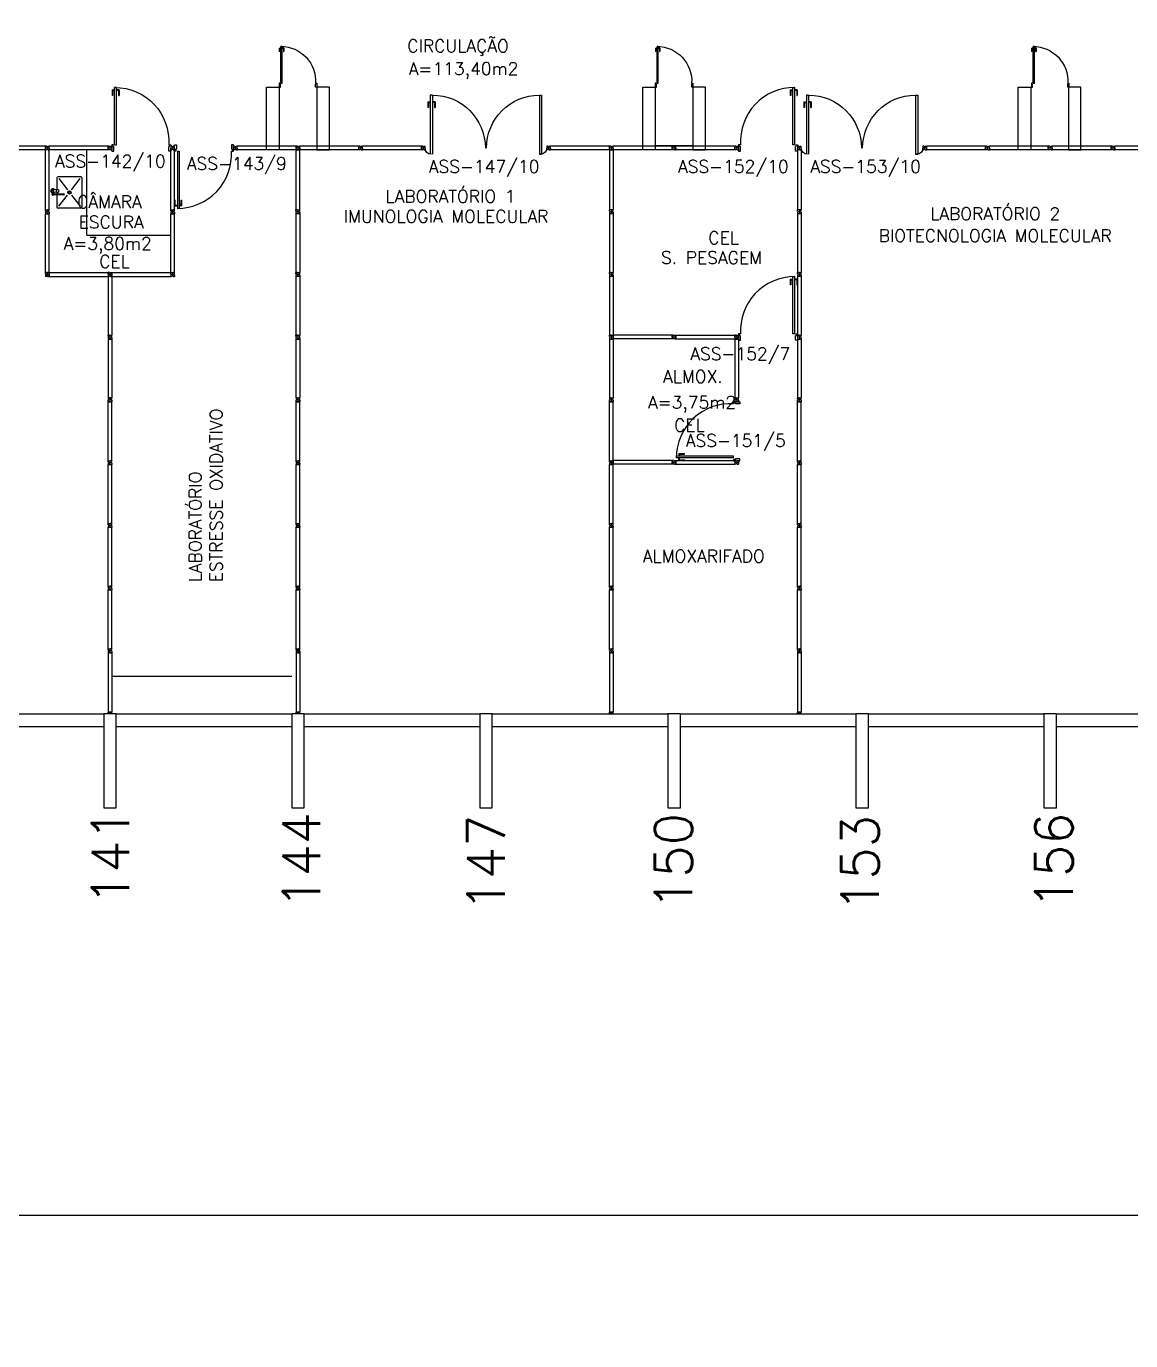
# Model space of a CAD drawing. Extents: x -248 to -11, y 347 to 447.
# Drawn here: x -94.5 to -76.88, y 351.06 to 372.03 of the extents above; entities that cross this region are included whole.
import ezdxf
from ezdxf.enums import TextEntityAlignment as Align

# ---------------------------------------------------------------- set-up
doc = ezdxf.new("R2010")
doc.units = 0
doc.header["$LTSCALE"] = 0.02
doc.header["$MEASUREMENT"] = 0
doc.header["$PDMODE"] = 99
doc.layers.get('0').update_dxf_attribs({"linetype": 'CONTINUOUS'})
doc.layers.get('DEFPOINTS').update_dxf_attribs({"linetype": 'CONTINUOUS'})
for name, color, linetype in [('ALV', 2, 'CONTINUOUS'), ('AREA', 2, 'CONTINUOUS'), ('BANC', 2, 'CONTINUOUS'), ('DIV', 2, 'CONTINUOUS'), ('EQUIP', 1, 'CONTINUOUS'), ('ESTR', 3, 'CONTINUOUS'), ('NOPILAR1', 2, 'CONTINUOUS'), ('TEXT_CENTRO_CUSTO', 1, 'CONTINUOUS'), ('TEXTO', 2, 'CONTINUOUS'), ('TEXTO-CENTRO-CUSTO', 2, 'CONTINUOUS'), ('TEXTO-ENDEREÇO', 2, 'CONTINUOUS')]:
    doc.layers.add(name, color=color, linetype=linetype)
doc.styles.add('1', font='romans.shx', dxfattribs={"height": 1.1})
doc.styles.add('NOPILAR', font='simplex.shx', dxfattribs={"height": 0.6})
doc.styles.add('UNB-100', font='simplex.shx', dxfattribs={"height": 0.2})
doc.styles.add('UNB-100-1', font='simplex.shx', dxfattribs={"height": 0.2})
doc.dimstyles.new('1-600', dxfattribs={"dimtxt": 1.1, "dimasz": 2.5, "dimexe": 2, "dimexo": 4, "dimgap": 0.2, "dimtad": 1, "dimdec": 0, "dimzin": 4, "dimdsep": 46, "dimlunit": 6, "dimtxsty": '1', "dimblk1": 'NONE', "dimblk2": 'NONE', "dimsah": 1, "dimcen": 0, "dimclrd": 2, "dimclre": 2, "dimclrt": 2, "dimadec": 0, "dimazin": 0, "dimtfac": 1, "dimtdec": 0, "dimtmove": 2, "dimatfit": 3, "dimldrblk": 'NONE', "dimfxl": 1, "dimtolj": 1, "dimtzin": 0, "dimarcsym": 0})

# ---------------------------------------------------------------- blocks, each defined once
blk = doc.blocks.new('PILAR-SSS')
blk.add_lwpolyline([(0.003, -72.467), (0.003, -73.967), (0.203, -73.967), (0.203, -72.467)], close=True)
blk = doc.blocks.new('PILINT-SSS')
for points in [[(0.2, 0), (0.2, -0.6), (0, -0.6), (0, 0)], [(0.8, 0), (0.8, -0.6), (1, -0.6), (1, 0)], [(0.2, -8.39), (0.2, -9.39), (0, -9.39), (0, -8.39)], [(0.8, -8.39), (0.8, -9.39), (1, -9.39), (1, -8.39)]]:
    blk.add_lwpolyline(points, close=True)
blk = doc.blocks.new('DIVMT-SSS')
for p, q in [((-0.03, 0.008), (-0.03, 0.03)), ((-0.006, 0.03), (-0.03, 0.03)), ((-0.03, 0.008), (-0.02, 0.008)), ((-0.02, -0.008), (-0.02, 0.008)), ((-0.006, 0.02), (-0.006, 0.03)), ((0.006, 0.02), (-0.006, 0.02)), ((-0.005, 0), (0.005, 0)), ((0.005, 0), (-0.005, 0)), ((0, 0.005), (0, -0.005)), ((0, -0.005), (0, 0.005)), ((0.006, 0.03), (0.03, 0.03)), ((0.006, 0.02), (0.006, 0.03)), ((0.03, 0.008), (0.02, 0.008)), ((0.02, -0.008), (0.02, 0.008)), ((0.03, 0.008), (0.03, 0.03)), ((-0.03, -0.008), (-0.03, -0.03)), ((-0.03, -0.008), (-0.02, -0.008)), ((-0.03, -0.03), (-0.03, -0.97)), ((-0.03, -0.03), (-0.009, -0.03)), ((0.03, -0.03), (-0.03, -0.03)), ((-0.03, -0.03), (-0.006, -0.03)), ((-0.009, -0.03), (-0.027, -0.03)), ((-0.006, -0.02), (-0.006, -0.03)), ((-0.006, -0.02), (0.006, -0.02)), ((-0.006, -0.02), (-0.006, -0.03)), ((0.006, -0.02), (-0.006, -0.02)), ((0.005, -0.03), (-0.005, -0.03)), ((0.006, -0.02), (0.006, -0.03)), ((0.006, -0.02), (0.006, -0.03)), ((0.03, -0.03), (0.006, -0.03)), ((0.03, -0.008), (0.02, -0.008)), ((0.03, -0.008), (0.03, -0.03)), ((0.03, -0.03), (0.03, -0.97)), ((0.03, -0.97), (-0.03, -0.97)), ((-0.006, -0.98), (-0.006, -0.97)), ((-0.006, -0.98), (0.006, -0.98)), ((0.006, -1.001), (-0.006, -1.001)), ((0.005, -0.97), (-0.005, -0.97)), ((0, -0.994), (0, -1.007)), ((0, -1.02), (0, -1.021)), ((0.006, -0.98), (0.006, -0.97))]:
    blk.add_line(p, q)
blk = doc.blocks.new('DIVINI-SSS')
for p, q in [((-0.02, 0), (-0.02, -0.008)), ((-0.02, 0), (0.001, 0)), ((-0.005, 0), (0.005, 0)), ((0, 0.005), (0, -0.005)), ((0.001, 0), (0.02, 0)), ((-0.03, -0.008), (-0.02, -0.008)), ((-0.03, -0.008), (-0.03, -0.028)), ((-0.03, -0.028), (-0.008, -0.028)), ((-0.03, -0.03), (0.03, -0.03)), ((-0.03, -0.975), (-0.03, -0.03)), ((-0.009, -0.03), (-0.027, -0.03)), ((-0.008, -0.019), (0.008, -0.019)), ((-0.008, -0.019), (-0.008, -0.028)), ((-0.006, -0.021), (-0.006, -0.03)), ((0.006, -0.021), (-0.006, -0.021)), ((-0.006, -0.023), (-0.006, -0.027)), ((-0.004, -0.021), (0.004, -0.021)), ((0.006, -0.021), (0.006, -0.03)), ((0.006, -0.023), (0.006, -0.027)), ((0.008, -0.019), (0.008, -0.028)), ((0.03, -0.028), (0.008, -0.028)), ((0.009, -0.03), (0.027, -0.03)), ((0.02, 0), (0.02, -0.008)), ((0.03, -0.008), (0.02, -0.008)), ((0.03, -0.008), (0.03, -0.028)), ((0.03, -0.975), (0.03, -0.03)), ((-0.03, -0.975), (0.03, -0.975)), ((-0.009, -0.975), (-0.027, -0.975)), ((-0.006, -0.985), (-0.006, -0.975)), ((0.006, -0.985), (-0.006, -0.985)), ((0.006, -1.01), (-0.006, -1.01)), ((0, -0.985), (0, -0.988)), ((0, -1.003), (0, -1.018)), ((0.006, -0.985), (0.006, -0.975)), ((0.03, -0.975), (0.009, -0.975)), ((0.009, -0.975), (0.027, -0.975))]:
    blk.add_line(p, q)
blk = doc.blocks.new('MTT-SSS')
for p, q in [((-0.008, 0.03), (-0.03, 0.03)), ((-0.03, 0.03), (-0.03, 0.006)), ((-0.0185, 0.006), (-0.03, 0.006)), ((-0.0185, -0.006), (-0.0185, 0.006)), ((-0.008, 0.03), (-0.008, 0.02)), ((-0.008, 0.02), (0.008, 0.02)), ((-0.0051, 0), (0.0051, 0)), ((0, -0.0051), (0, 0.0051)), ((0.008, 0.03), (0.03, 0.03)), ((0.008, 0.03), (0.008, 0.02)), ((0.0205, -0.006), (0.0205, 0.006)), ((0.0205, 0.006), (0.03, 0.006)), ((0.03, 0.006), (0.03, 0.03)), ((-0.03, -0.03), (-0.03, -0.006)), ((-0.0185, -0.006), (-0.03, -0.006)), ((-0.008, -0.03), (-0.03, -0.03)), ((-0.008, -0.02), (0.008, -0.02)), ((-0.008, -0.03), (-0.008, -0.02)), ((0.008, -0.03), (0.008, -0.02)), ((0.008, -0.03), (0.03, -0.03)), ((0.0205, -0.006), (0.03, -0.006)), ((0.03, -0.006), (0.03, -0.03))]:
    blk.add_line(p, q)
blk = doc.blocks.new('PDVDP-SSS')
for p, q in [((0.112, 0.84), (0.112, -0.1)), ((0.147, 0.84), (0.112, 0.84)), ((0.147, 0.84), (0.147, -0.1)), ((1.853, 0.84), (1.888, 0.84)), ((1.853, 0.84), (1.853, -0.1)), ((1.888, 0.84), (1.888, -0.1)), ((0.009, 0), (-0.009, 0)), ((0, -0.012), (0, 0.01)), ((0.147, -0.1), (0.112, -0.1))]:
    blk.add_line(p, q)
at = {"color": 1}
for centre, radius, start, end in [((0.148, -0.002), 0.843, 0, 90), ((1.853, -0.002), 0.843, 90, 180), ((0.131, 0), 0.101, 180, 270), ((1.87, 0), 0.101, 270, 0)]:
    blk.add_arc(centre, radius, start, end, dxfattribs=at)
blk = doc.blocks.new('PDV2D-SSS')
for p, q in [((-0.148, 0.925), (-0.108, 0.925)), ((-0.148, 0.925), (-0.148, 0.835)), ((-0.138, 0.915), (-0.108, 0.915)), ((-0.138, 0.915), (-0.138, 0.835)), ((-0.106, 0.965), (-0.076, 0.965)), ((-0.106, 0.05), (-0.106, 0.965)), ((-0.076, 0.05), (-0.076, 0.965)), ((-0.034, 0.925), (-0.074, 0.925)), ((-0.044, 0.915), (-0.074, 0.915)), ((-0.044, 0.915), (-0.044, 0.835)), ((-0.034, 0.925), (-0.034, 0.835)), ((-0.138, 0.835), (-0.148, 0.835)), ((-0.044, 0.835), (-0.034, 0.835)), ((-0.95, 0.05), (-0.97, 0.05)), ((-0.97, 0.05), (-0.97, 0.035)), ((-0.97, 0.035), (-0.97, -0.035)), ((-0.95, 0.02), (-0.95, 0.05)), ((-0.95, 0.02), (-0.94, 0.02)), ((-0.94, -0.05), (-0.94, 0.02)), ((-0.076, 0.05), (-0.106, 0.05)), ((-0.051, 0.02), (-0.061, 0.02)), ((-0.061, -0.05), (-0.061, 0.02)), ((-0.051, 0.05), (-0.031, 0.05)), ((-0.051, 0.02), (-0.051, 0.05)), ((-0.031, 0.05), (-0.031, -0.05)), ((-0.97, -0.035), (-0.97, -0.05)), ((-0.97, -0.05), (-0.94, -0.05)), ((-0.031, -0.05), (-0.061, -0.05))]:
    blk.add_line(p, q)
at = {"color": 1}
blk.add_arc((-0.076, 0.1), 0.865, 90, 183.3214, dxfattribs=at)
blk = doc.blocks.new('*D65')
at = {"color": 2, "linetype": 'ByBlock', "transparency": 16777216}
for p, q in [((-192.266, 355.563), (-192.266, 351.063)), ((-18.266, 355.563), (-18.266, 351.063)), ((-18.266, 353.063), (-192.266, 353.063))]:
    blk.add_line(p, q, dxfattribs=at)
at = {"layer": 'DEFPOINTS', "color": 0, "linetype": 'ByBlock', "transparency": 16777216}
for p in [(-192.266, 359.563), (-18.266, 359.563), (-192.266, 353.063)]:
    blk.add_point(p, dxfattribs=at)
at = {"color": 2, "linetype": 'ByBlock', "transparency": 16777216, "insert": (-105.266, 353.996), "char_height": 1.1, "attachment_point": 5, "style": '1'}
blk.add_mtext('\\A1;Biologia', dxfattribs=at)
blk = doc.blocks.new('_NONE')
at = {"color": 0, "linetype": 'ByBlock'}
blk.add_circle((0, 0), 0.25, dxfattribs=at)
blk = doc.blocks.new('INOXA1-P-SSS')
for p, q in [((0.12, 0.23), (0.12, 0.047)), ((0.22, 0.25), (0.14, 0.25)), ((0.15, 0.22), (0.287, 0.043)), ((0.5, 0.25), (0.22, 0.25)), ((0.353, 0.043), (0.49, 0.22)), ((0.52, 0.23), (0.52, -0.23)), ((0.043, 0.008), (0.043, -0.022)), ((0.062, 0.04), (0.071, 0.04)), ((0.131, 0.048), (0.076, 0.043)), ((0.131, -0.002), (0.076, 0.003)), ((0.22, -0.027), (0.054, -0.027)), ((0.22, -0.037), (0.054, -0.037)), ((0.063, -0.003), (0.063, -0.021)), ((0.12, -0.001), (0.12, -0.027)), ((0.12, -0.037), (0.12, -0.23)), ((0.15, -0.22), (0.287, -0.043)), ((0.231, -0.027), (0.22, -0.027)), ((0.231, -0.037), (0.22, -0.037)), ((0.353, -0.043), (0.49, -0.22)), ((0.22, -0.25), (0.14, -0.25)), ((0.5, -0.25), (0.22, -0.25))]:
    blk.add_line(p, q)
blk.add_lwpolyline([(0.076, 0.003), (0.072, 0.004), (0.069, 0.009), (0.067, 0.015), (0.066, 0.023), (0.067, 0.031), (0.069, 0.037), (0.072, 0.042), (0.076, 0.043)])
blk.add_lwpolyline([(0.131, 0.048), (0.137, 0.046), (0.143, 0.041), (0.147, 0.033), (0.148, 0.023), (0.147, 0.013), (0.143, 0.006), (0.137, 0), (0.131, -0.002), (0.125, 0), (0.119, 0.006), (0.115, 0.013), (0.114, 0.023), (0.115, 0.033), (0.119, 0.041), (0.125, 0.046)], close=True)
for radius in [0.0266, 0.0163]:
    blk.add_circle((0.32, 0), radius)
for centre, radius, start, end in [((0.14, 0.23), 0.02, 90, 180), ((0.5, 0.23), 0.02, 360, 90), ((0.054, 0.023), 0.0349, 36.1705, 252.2568), ((0.054, 0.023), 0.0189, 62.7367, 235.7375), ((0.073, -0.003), 0.01, 102.8285, 180), ((0.054, 0.023), 0.0349, 285.5373, 323.9987), ((0.054, -0.032), 0.0145, 20.161, 339.839), ((0.054, -0.032), 0.005, 90.0037, 269.9963), ((0.231, -0.032), 0.00738, 222.6559, 137.3441), ((0.231, -0.032), 0.005, 269.9935, 90.0065), ((0.14, -0.23), 0.02, 180, 270), ((0.5, -0.23), 0.02, 270, 360)]:
    blk.add_arc(centre, radius, start, end)
blk = doc.blocks.new('PDV2E-SSS')
at = {"layer": 'DIV'}
for p, q in [((0.034, 0.925), (0.034, 0.835)), ((0.034, 0.925), (0.074, 0.925)), ((0.044, 0.915), (0.044, 0.835)), ((0.044, 0.915), (0.074, 0.915)), ((0.076, 0.05), (0.076, 0.965)), ((0.106, 0.965), (0.076, 0.965)), ((0.106, 0.05), (0.106, 0.965)), ((0.148, 0.925), (0.108, 0.925)), ((0.138, 0.915), (0.108, 0.915)), ((0.138, 0.915), (0.138, 0.835)), ((0.148, 0.925), (0.148, 0.835)), ((0.044, 0.835), (0.034, 0.835)), ((0.138, 0.835), (0.148, 0.835)), ((0.031, 0.05), (0.031, -0.05)), ((0.051, 0.05), (0.031, 0.05)), ((0.051, 0.02), (0.051, 0.05)), ((0.051, 0.02), (0.061, 0.02)), ((0.061, -0.05), (0.061, 0.02)), ((0.076, 0.05), (0.106, 0.05)), ((0.95, 0.02), (0.94, 0.02)), ((0.94, -0.05), (0.94, 0.02)), ((0.95, 0.02), (0.95, 0.05)), ((0.95, 0.05), (0.97, 0.05)), ((0.97, 0.05), (0.97, 0.035)), ((0.97, 0.035), (0.97, -0.035)), ((0.031, -0.05), (0.061, -0.05)), ((0.97, -0.05), (0.94, -0.05)), ((0.97, -0.035), (0.97, -0.05))]:
    blk.add_line(p, q, dxfattribs=at)
at = {"layer": 'DIV', "color": 1}
blk.add_arc((0.076, 0.1), 0.865, 356.6786, 90, dxfattribs=at)

msp = doc.modelspace()

# ---------------------------------------------------------------- linework, layer by layer
at = {"layer": 'ALV'}
for p, q in [((-83.866, 370.124), (-84.466, 370.124)), ((-96.066, 361.063), (-93.266, 361.063)), ((-93.066, 361.063), (-90.266, 361.063)), ((-90.066, 361.063), (-87.266, 361.063)), ((-87.066, 361.063), (-84.266, 361.063)), ((-84.066, 361.063), (-81.266, 361.063)), ((-81.066, 361.063), (-78.266, 361.063)), ((-78.066, 361.063), (-75.266, 361.063)), ((-96.066, 360.863), (-93.266, 360.863)), ((-93.066, 360.863), (-90.266, 360.863)), ((-90.066, 360.863), (-87.266, 360.863)), ((-87.066, 360.863), (-84.266, 360.863)), ((-84.066, 360.863), (-81.266, 360.863)), ((-81.066, 360.863), (-78.266, 360.863)), ((-78.066, 360.863), (-75.266, 360.863))]:
    msp.add_line(p, q, dxfattribs=at)
at = {"layer": 'BANC'}
for p, q in [((-93.536, 368.703), (-93.536, 370.063)), ((-93.536, 368.703), (-92.196, 368.703)), ((-93.136, 361.663), (-90.266, 361.663))]:
    msp.add_line(p, q, dxfattribs=at)
at = {"layer": 'DIV'}
for p, q in [((-88.095, 370.827), (-88.055, 370.827)), ((-88.095, 370.827), (-88.095, 370.737)), ((-88.085, 370.817), (-88.055, 370.817)), ((-88.085, 370.817), (-88.085, 370.737)), ((-87.98, 370.827), (-88.02, 370.827)), ((-87.99, 370.817), (-88.02, 370.817)), ((-87.99, 370.817), (-87.99, 370.737)), ((-87.98, 370.827), (-87.98, 370.737)), ((-82.095, 370.827), (-82.055, 370.827)), ((-82.095, 370.827), (-82.095, 370.737)), ((-82.085, 370.817), (-82.055, 370.817)), ((-82.085, 370.817), (-82.085, 370.737)), ((-81.98, 370.827), (-82.02, 370.827)), ((-81.99, 370.817), (-82.02, 370.817)), ((-81.99, 370.817), (-81.99, 370.737)), ((-81.98, 370.827), (-81.98, 370.737)), ((-88.085, 370.737), (-88.095, 370.737)), ((-87.99, 370.737), (-87.98, 370.737)), ((-82.085, 370.737), (-82.095, 370.737)), ((-81.99, 370.737), (-81.98, 370.737)), ((-80.136, 370.063), (-80.136, 370.123)), ((-94.196, 369.103), (-94.196, 370.063)), ((-94.136, 369.103), (-94.136, 370.063)), ((-92.196, 369.103), (-92.196, 370.063)), ((-92.136, 369.103), (-92.136, 370.063)), ((-90.196, 369.103), (-90.196, 370.063)), ((-90.196, 370.063), (-90.136, 370.063)), ((-90.173, 370.093), (-90.16, 370.093)), ((-90.172, 370.072), (-90.172, 370.063)), ((-90.16, 370.072), (-90.172, 370.072)), ((-90.171, 370.063), (-90.161, 370.063)), ((-90.166, 370.112), (-90.166, 370.113)), ((-90.166, 370.086), (-90.166, 370.1)), ((-90.16, 370.072), (-90.16, 370.063)), ((-90.136, 369.103), (-90.136, 370.063)), ((-85.196, 370.063), (-85.196, 369.108)), ((-85.196, 370.063), (-85.136, 370.063)), ((-85.136, 370.063), (-85.136, 369.108)), ((-82.196, 370.063), (-82.196, 369.108)), ((-82.136, 370.063), (-82.196, 370.063)), ((-82.136, 370.063), (-82.136, 369.108)), ((-80.16, 370.093), (-80.174, 370.093)), ((-80.167, 370.087), (-80.167, 370.1)), ((-80.146, 370.099), (-80.136, 370.099)), ((-80.146, 370.099), (-80.146, 370.087)), ((-80.146, 370.087), (-80.136, 370.087)), ((-80.136, 370.088), (-80.136, 370.098)), ((-94.196, 369.103), (-94.172, 369.103)), ((-94.196, 369.081), (-94.196, 369.103)), ((-94.196, 369.103), (-94.136, 369.103)), ((-94.196, 369.081), (-94.186, 369.081)), ((-94.186, 369.081), (-94.186, 369.065)), ((-94.172, 369.093), (-94.172, 369.103)), ((-94.172, 369.093), (-94.172, 369.103)), ((-94.172, 369.093), (-94.16, 369.093)), ((-94.16, 369.093), (-94.172, 369.093)), ((-94.172, 369.073), (-94.161, 369.073)), ((-94.161, 369.073), (-94.172, 369.073)), ((-94.171, 369.103), (-94.161, 369.103)), ((-94.166, 369.078), (-94.166, 369.068)), ((-94.166, 369.068), (-94.166, 369.078)), ((-94.16, 369.093), (-94.16, 369.103)), ((-94.136, 369.103), (-94.16, 369.103)), ((-94.16, 369.093), (-94.16, 369.103)), ((-94.157, 369.103), (-94.139, 369.103)), ((-94.136, 369.103), (-94.157, 369.103)), ((-94.136, 369.081), (-94.146, 369.081)), ((-94.146, 369.081), (-94.146, 369.065)), ((-94.136, 369.081), (-94.136, 369.103)), ((-92.196, 369.103), (-92.172, 369.103)), ((-92.196, 369.081), (-92.196, 369.103)), ((-92.196, 369.103), (-92.136, 369.103)), ((-92.196, 369.081), (-92.186, 369.081)), ((-92.186, 369.081), (-92.186, 369.065)), ((-92.172, 369.093), (-92.172, 369.103)), ((-92.172, 369.093), (-92.172, 369.103)), ((-92.172, 369.093), (-92.16, 369.093)), ((-92.16, 369.093), (-92.172, 369.093)), ((-92.171, 369.103), (-92.161, 369.103)), ((-92.171, 369.073), (-92.161, 369.073)), ((-92.161, 369.073), (-92.171, 369.073)), ((-92.166, 369.078), (-92.166, 369.068)), ((-92.166, 369.068), (-92.166, 369.078)), ((-92.16, 369.093), (-92.16, 369.103)), ((-92.136, 369.103), (-92.16, 369.103)), ((-92.16, 369.093), (-92.16, 369.103)), ((-92.157, 369.103), (-92.139, 369.103)), ((-92.136, 369.103), (-92.157, 369.103)), ((-92.136, 369.081), (-92.146, 369.081)), ((-92.146, 369.081), (-92.146, 369.065)), ((-92.136, 369.081), (-92.136, 369.103)), ((-85.196, 369.108), (-85.136, 369.108)), ((-85.173, 369.077), (-85.16, 369.077)), ((-85.172, 369.099), (-85.172, 369.108)), ((-85.16, 369.099), (-85.172, 369.099)), ((-85.171, 369.108), (-85.161, 369.108)), ((-85.166, 369.084), (-85.166, 369.071)), ((-85.16, 369.099), (-85.16, 369.108)), ((-82.196, 369.108), (-82.136, 369.108)), ((-82.173, 369.077), (-82.16, 369.077)), ((-82.172, 369.099), (-82.172, 369.108)), ((-82.16, 369.099), (-82.172, 369.099)), ((-82.171, 369.108), (-82.161, 369.108)), ((-82.166, 369.084), (-82.166, 369.071)), ((-82.16, 369.099), (-82.16, 369.108)), ((-94.196, 369.065), (-94.186, 369.065)), ((-94.196, 369.065), (-94.196, 369.043)), ((-94.172, 369.043), (-94.196, 369.043)), ((-94.172, 369.052), (-94.16, 369.052)), ((-94.172, 369.052), (-94.172, 369.043)), ((-94.16, 369.052), (-94.16, 369.043)), ((-94.16, 369.043), (-94.136, 369.043)), ((-94.136, 369.065), (-94.146, 369.065)), ((-94.136, 369.065), (-94.136, 369.043)), ((-92.196, 369.065), (-92.186, 369.065)), ((-92.196, 369.065), (-92.196, 369.043)), ((-92.172, 369.043), (-92.196, 369.043)), ((-92.172, 369.052), (-92.16, 369.052)), ((-92.172, 369.052), (-92.172, 369.043)), ((-92.16, 369.052), (-92.16, 369.043)), ((-92.16, 369.043), (-92.136, 369.043)), ((-92.136, 369.065), (-92.146, 369.065)), ((-92.136, 369.065), (-92.136, 369.043)), ((-85.166, 369.058), (-85.166, 369.057)), ((-82.166, 369.058), (-82.166, 369.057)), ((-83.196, 367.081), (-83.196, 367.105)), ((-83.174, 367.105), (-83.196, 367.105)), ((-83.187, 367.081), (-83.196, 367.081)), ((-83.196, 367.069), (-83.196, 367.045)), ((-83.187, 367.069), (-83.196, 367.069)), ((-83.174, 367.045), (-83.196, 367.045)), ((-83.187, 367.081), (-83.187, 367.069)), ((-83.174, 367.105), (-83.174, 367.095)), ((-83.158, 367.095), (-83.174, 367.095)), ((-83.174, 367.045), (-83.174, 367.055)), ((-83.158, 367.055), (-83.174, 367.055)), ((-83.172, 367.075), (-83.161, 367.075)), ((-83.161, 367.075), (-83.172, 367.075)), ((-83.166, 367.07), (-83.166, 367.08)), ((-83.166, 367.08), (-83.166, 367.07)), ((-83.158, 367.105), (-83.136, 367.105)), ((-83.158, 367.105), (-83.158, 367.095)), ((-83.158, 367.045), (-83.158, 367.055)), ((-83.158, 367.045), (-83.136, 367.045)), ((-83.146, 367.081), (-83.136, 367.081)), ((-83.146, 367.069), (-83.146, 367.081)), ((-83.146, 367.081), (-83.136, 367.081)), ((-83.146, 367.081), (-83.146, 367.069)), ((-83.146, 367.069), (-83.136, 367.069)), ((-83.146, 367.069), (-83.136, 367.069)), ((-83.136, 367.105), (-83.136, 367.045)), ((-83.136, 367.105), (-83.136, 367.081)), ((-83.136, 367.08), (-83.136, 367.07)), ((-83.136, 367.045), (-83.136, 367.069)), ((-83.136, 367.045), (-83.136, 367.066)), ((-83.136, 367.066), (-83.136, 367.048)), ((-93.136, 366.104), (-93.196, 366.104)), ((-85.197, 366.044), (-85.137, 366.044)), ((-83.197, 366.044), (-83.137, 366.044)), ((-82.197, 366.044), (-82.137, 366.044)), ((-82.172, 366.104), (-82.196, 366.104)), ((-82.196, 366.082), (-82.196, 366.104)), ((-82.196, 366.082), (-82.186, 366.082)), ((-82.196, 366.066), (-82.196, 366.044)), ((-82.196, 366.066), (-82.186, 366.066)), ((-82.196, 366.044), (-82.136, 366.044)), ((-82.196, 366.044), (-82.172, 366.044)), ((-82.186, 366.066), (-82.186, 366.082)), ((-82.172, 366.094), (-82.172, 366.104)), ((-82.172, 366.094), (-82.16, 366.094)), ((-82.172, 366.053), (-82.172, 366.044)), ((-82.16, 366.053), (-82.172, 366.053)), ((-82.172, 366.053), (-82.172, 366.044)), ((-82.172, 366.053), (-82.16, 366.053)), ((-82.161, 366.074), (-82.171, 366.074)), ((-82.171, 366.074), (-82.161, 366.074)), ((-82.171, 366.044), (-82.161, 366.044)), ((-82.166, 366.079), (-82.166, 366.069)), ((-82.166, 366.069), (-82.166, 366.079)), ((-82.16, 366.104), (-82.136, 366.104)), ((-82.16, 366.094), (-82.16, 366.104)), ((-82.16, 366.053), (-82.16, 366.044)), ((-82.16, 366.053), (-82.16, 366.044)), ((-82.136, 366.044), (-82.16, 366.044)), ((-82.136, 366.044), (-82.157, 366.044)), ((-82.157, 366.044), (-82.139, 366.044)), ((-82.136, 366.082), (-82.146, 366.082)), ((-82.146, 366.066), (-82.146, 366.082)), ((-82.136, 366.066), (-82.146, 366.066)), ((-82.136, 366.082), (-82.136, 366.104)), ((-82.136, 366.066), (-82.136, 366.044)), ((-83.196, 365.081), (-83.196, 365.105)), ((-83.174, 365.105), (-83.196, 365.105)), ((-83.174, 365.105), (-83.174, 365.095)), ((-83.158, 365.095), (-83.174, 365.095)), ((-83.158, 365.105), (-83.136, 365.105)), ((-83.158, 365.105), (-83.158, 365.095)), ((-83.136, 365.105), (-83.136, 365.045)), ((-83.136, 365.105), (-83.136, 365.081)), ((-83.187, 365.081), (-83.196, 365.081)), ((-83.196, 365.069), (-83.196, 365.045)), ((-83.187, 365.069), (-83.196, 365.069)), ((-83.174, 365.045), (-83.196, 365.045)), ((-83.187, 365.081), (-83.187, 365.069)), ((-83.174, 365.045), (-83.174, 365.055)), ((-83.158, 365.055), (-83.174, 365.055)), ((-83.172, 365.075), (-83.161, 365.075)), ((-83.161, 365.075), (-83.172, 365.075)), ((-83.166, 365.07), (-83.166, 365.08)), ((-83.166, 365.08), (-83.166, 365.07)), ((-83.158, 365.045), (-83.158, 365.055)), ((-83.158, 365.045), (-83.136, 365.045)), ((-83.146, 365.081), (-83.136, 365.081)), ((-83.146, 365.069), (-83.146, 365.081)), ((-83.146, 365.081), (-83.136, 365.081)), ((-83.146, 365.081), (-83.146, 365.069)), ((-83.146, 365.069), (-83.136, 365.069)), ((-83.146, 365.069), (-83.136, 365.069)), ((-83.136, 365.08), (-83.136, 365.07)), ((-83.136, 365.045), (-83.136, 365.069)), ((-83.136, 365.045), (-83.136, 365.066)), ((-83.136, 365.066), (-83.136, 365.048))]:
    msp.add_line(p, q, dxfattribs=at)

# ---------------------------------------------------------------- block references
at = {"layer": 'DIV', "xscale": -0.6387937677383064, "yscale": 0.6387937677383206, "zscale": 0.6387937677383064, "rotation": 4.700559941284155e-08}
for p in [(-90.486, 371.095), (-84.486, 371.095), (-78.486, 371.095)]:
    msp.add_blockref('PDV2D-SSS', p, dxfattribs=at)
at = {"layer": 'DIV', "xscale": -1}
for name, p, rotation in [('PDV2D-SSS', (-93.167, 370.093), 4.700623890130373e-08), ('PDVDP-SSS', (-86.167, 370.093), 2.350311945065187e-08), ('PDVDP-SSS', (-80.167, 370.093), 2.350311945065187e-08), ('DIVMT-SSS', (-90.168, 369.076), 2.350311945065187e-08), ('DIVMT-SSS', (-85.166, 369.077), 2.350311945065187e-08), ('DIVMT-SSS', (-82.166, 369.077), 2.350311945065187e-08), ('DIVMT-SSS', (-93.166, 368.075), 2.350311945065187e-08), ('DIVMT-SSS', (-90.168, 368.075), 2.350311945065187e-08), ('DIVMT-SSS', (-85.166, 368.076), 2.350311945065187e-08), ('DIVMT-SSS', (-82.166, 368.076), 2.350311945065187e-08), ('DIVMT-SSS', (-93.166, 367.074), 2.350311945065187e-08), ('DIVMT-SSS', (-90.168, 367.074), 2.350311945065187e-08), ('DIVMT-SSS', (-85.166, 367.074), 2.350311945065187e-08), ('DIVMT-SSS', (-84.166, 367.075), 270.0000000235032), ('DIVMT-SSS', (-83.166, 367.074), 2.350311945065187e-08), ('DIVMT-SSS', (-82.166, 367.074), 2.350311945065187e-08), ('MTT-SSS', (-85.167, 366.074), 180), ('MTT-SSS', (-83.167, 366.074), 180), ('MTT-SSS', (-82.167, 366.074), 180), ('DIVMT-SSS', (-84.166, 365.075), 270.0000000235032)]:
    msp.add_blockref(name, p, dxfattribs=dict(at, rotation=rotation))
at = {"layer": 'DIV'}
for name, p in [('PDV2D-SSS', (-82.166, 370.093)), ('MTT-SSS', (-92.166, 370.093)), ('MTT-SSS', (-91.167, 370.093)), ('MTT-SSS', (-86.167, 370.093)), ('MTT-SSS', (-82.166, 370.093)), ('MTT-SSS', (-80.167, 370.093)), ('PDV2D-SSS', (-82.166, 367.075)), ('MTT-SSS', (-93.166, 366.074)), ('MTT-SSS', (-90.166, 366.074)), ('MTT-SSS', (-85.166, 366.074)), ('MTT-SSS', (-83.166, 366.074)), ('MTT-SSS', (-82.166, 366.074)), ('MTT-SSS', (-82.166, 366.074))]:
    msp.add_blockref(name, p, dxfattribs=at)
for name, p, rotation in [('DIVMT-SSS', (-94.166, 370.093), 269.9999999764969), ('DIVMT-SSS', (-93.166, 370.093), 269.9999999764969), ('PDV2D-SSS', (-92.167, 370.093), 179.9999999529937), ('DIVMT-SSS', (-90.166, 370.093), 269.9999999764969), ('DIVMT-SSS', (-89.166, 370.093), 269.9999999764969), ('DIVMT-SSS', (-88.166, 370.093), 269.9999999764969), ('DIVMT-SSS', (-85.166, 370.093), 269.9999999764969), ('DIVMT-SSS', (-84.166, 370.093), 269.9999999764969), ('DIVMT-SSS', (-83.166, 370.093), 269.9999999764969), ('DIVMT-SSS', (-79.166, 370.093), 269.9999999764969), ('DIVMT-SSS', (-78.166, 370.093), 269.9999999764969), ('DIVMT-SSS', (-77.165, 370.093), 269.9999999764969), ('DIVMT-SSS', (-76.166, 370.093), 269.9999999764969), ('DIVMT-SSS', (-94.166, 368.073), 179.9999999764969), ('DIVMT-SSS', (-92.166, 368.073), 179.9999999764969), ('DIVMT-SSS', (-94.166, 368.073), 89.99999997649687), ('DIVMT-SSS', (-93.166, 368.073), 89.99999997649687), ('DIVMT-SSS', (-84.166, 367.075), 89.99999997649688), ('DIVMT-SSS', (-93.166, 365.073), 179.9999999764969), ('DIVMT-SSS', (-90.166, 365.073), 179.9999999764969), ('DIVMT-SSS', (-85.166, 365.073), 179.9999999764969), ('PDV2E-SSS', (-83.166, 365.071), 90.00000002350312), ('DIVMT-SSS', (-82.166, 365.073), 179.9999999764969), ('DIVMT-SSS', (-93.166, 364.073), 179.9999999764969), ('DIVMT-SSS', (-90.166, 364.073), 179.9999999764969), ('DIVMT-SSS', (-85.166, 364.073), 179.9999999764969), ('DIVMT-SSS', (-84.166, 365.075), 89.99999997649688), ('DIVMT-SSS', (-82.166, 364.073), 179.9999999764969), ('DIVMT-SSS', (-93.166, 363.073), 179.9999999764969), ('DIVMT-SSS', (-90.166, 363.073), 179.9999999764969), ('DIVMT-SSS', (-85.166, 363.073), 179.9999999764969), ('DIVMT-SSS', (-82.166, 363.073), 179.9999999764969), ('DIVMT-SSS', (-93.166, 362.073), 179.9999999764969), ('DIVMT-SSS', (-90.166, 362.073), 179.9999999764969), ('DIVMT-SSS', (-85.166, 362.073), 179.9999999764969), ('DIVMT-SSS', (-82.166, 362.073), 179.9999999764969), ('DIVINI-SSS', (-93.166, 361.063), 179.9999999764969), ('DIVINI-SSS', (-90.166, 361.063), 179.9999999764969), ('DIVINI-SSS', (-85.166, 361.063), 179.9999999764969), ('DIVINI-SSS', (-82.166, 361.063), 179.9999999764969)]:
    msp.add_blockref(name, p, dxfattribs=dict(at, rotation=rotation))
at = {"layer": 'EQUIP', "rotation": 359.9999998824843}
msp.add_blockref('INOXA1-P-SSS', (-94.132, 369.383), dxfattribs=at)
at = {"layer": 'ESTR'}
for name, p in [('PILAR-SSS', (-93.269, 433.53)), ('PILAR-SSS', (-90.269, 433.53)), ('PILAR-SSS', (-87.269, 433.53)), ('PILAR-SSS', (-84.269, 433.53)), ('PILAR-SSS', (-81.269, 433.53)), ('PILAR-SSS', (-78.269, 433.53)), ('PILINT-SSS', (-90.666, 379.453)), ('PILINT-SSS', (-84.666, 379.453)), ('PILINT-SSS', (-78.675, 379.453))]:
    msp.add_blockref(name, p, dxfattribs=at)

# ---------------------------------------------------------------- texts
at = {"layer": 'AREA', "style": 'UNB-100'}
for s, p in [('A=113,40m2', (-88.398, 371.257)), ('A=3,80m2', (-93.904, 368.468))]:
    msp.add_text(s, height=0.2, dxfattribs=at).set_placement(p)
msp.add_text('A=3,75m2', height=0.2, dxfattribs=at).set_placement((-83.879, 365.934), align=Align.CENTER)
at = {"layer": 'NOPILAR1', "style": 'NOPILAR'}
for s, p in [('144', (-89.812, 357.952)), ('141', (-92.857, 358.011)), ('147', (-86.867, 357.911)), ('150', (-83.875, 357.938)), ('153', (-80.898, 357.905)), ('156', (-77.807, 357.947))]:
    msp.add_text(s, height=0.6, rotation=90, dxfattribs=at).set_placement(p)
at = {"layer": 'TEXT_CENTRO_CUSTO', "style": 'UNB-100'}
for p in [(-83.376, 368.558), (-93.093, 368.181), (-83.922, 365.568)]:
    msp.add_text('CEL', height=0.2, dxfattribs=at).set_placement(p, align=Align.CENTER)
at = {"layer": 'TEXTO', "style": 'UNB-100'}
for s, p in [('CIRCULAÇÃO', (-88.422, 371.62)), ('CÂMARA ', (-93.689, 369.132)), ('LABORATÓRIO 1', (-88.77, 369.22)), ('IMUNOLOGIA MOLECULAR', (-89.436, 368.901)), ('ESCURA', (-93.666, 368.81)), ('S. PESAGEM', (-84.375, 368.242))]:
    msp.add_text(s, height=0.2, dxfattribs=at).set_placement(p)
for s, p in [('LABORATÓRIO 2', (-79.043, 368.943)), ('BIOTECNOLOGIA MOLECULAR', (-79.043, 368.593)), ('ALMOX.', (-83.866, 366.346)), ('ALMOXARIFADO', (-83.692, 363.48))]:
    msp.add_text(s, height=0.2, dxfattribs=at).set_placement(p, align=Align.CENTER)
for s, p in [('ESTRESSE OXIDATIVO', (-91.372, 363.165)), ('LABORATÓRIO', (-91.704, 363.165))]:
    msp.add_text(s, height=0.2, rotation=90, dxfattribs=at).set_placement(p)
at = {"layer": 'TEXTO-ENDEREÇO', "style": 'UNB-100-1'}
for s, p in [('ASS-142/10', (-93.16, 369.782)), ('ASS-143/9', (-91.142, 369.743)), ('ASS-147/10', (-87.196, 369.697)), ('ASS-152/10', (-83.221, 369.697)), ('ASS-153/10', (-81.111, 369.697)), ('ASS-152/7', (-83.11, 366.709)), ('ASS-151/5', (-83.182, 365.324))]:
    msp.add_text(s, height=0.2, rotation=360, dxfattribs=at).set_placement(p, align=Align.CENTER)

# ---------------------------------------------------------------- dimensions: what is measured, and where the dimension line sits
at = {"layer": 'TEXTO-CENTRO-CUSTO'}
dim = msp.add_aligned_dim(p1=(-18.266, 359.563), p2=(-192.266, 359.563), distance=6.5, text='Biologia', dimstyle='1-600', dxfattribs=at)
dim.commit()
dim.dimension.update_dxf_attribs({"geometry": '*D65', "text_midpoint": (-105.266, 353.996)})

doc.saveas('drawing.dxf')
